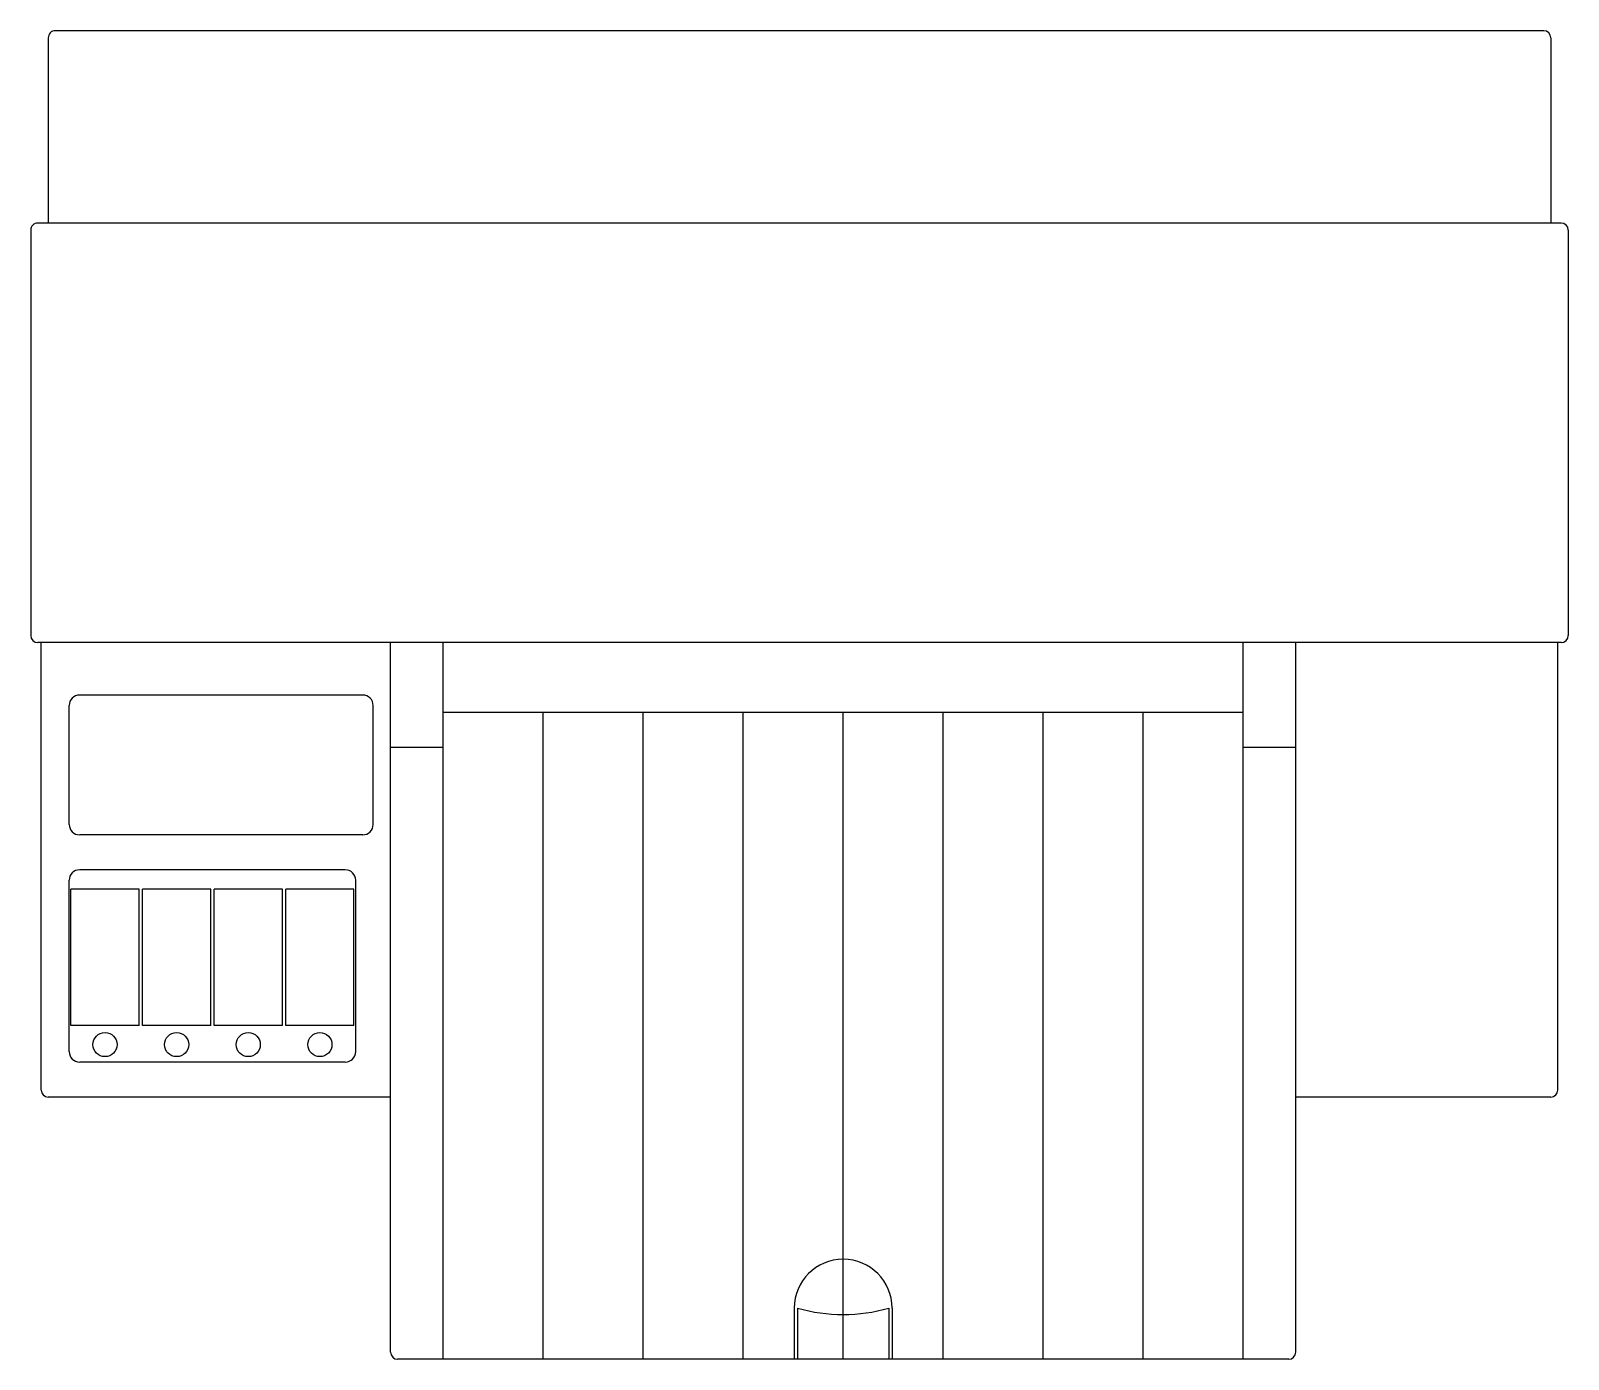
# Model space of a CAD drawing. Header units: millimetres. Extents: x 1331.145 to 1331.585, y 2711.486 to 2711.866.
import ezdxf

# ---------------------------------------------------------------- set-up
doc = ezdxf.new("R2010")
doc.units = ezdxf.units.MM
doc.header["$LTSCALE"] = 10
doc.layers.add('Equipam_informática', color=1, linetype='Continuous')

msp = doc.modelspace()

# ---------------------------------------------------------------- linework, layer by layer
at = {"layer": 'Equipam_informática'}
for p, q in [((1331.577912895176, 2711.865978659661), (1331.151912895176, 2711.865978659661)), ((1331.149912895176, 2711.863978659661), (1331.149912895176, 2711.810978659661)), ((1331.579912895176, 2711.863978659661), (1331.579912895176, 2711.810978659661)), ((1331.144912895176, 2711.808978659661), (1331.144912895176, 2711.692978659661)), ((1331.149912895176, 2711.810978659661), (1331.146912895176, 2711.810978659661)), ((1331.579912895176, 2711.810978659661), (1331.149912895176, 2711.810978659661)), ((1331.582912895176, 2711.810978659661), (1331.579912895176, 2711.810978659661)), ((1331.584912895176, 2711.808978659661), (1331.584912895176, 2711.692978659661)), ((1331.147912895176, 2711.690978659661), (1331.146912895176, 2711.690978659661)), ((1331.147912895176, 2711.562978659661), (1331.147912895176, 2711.690978659661)), ((1331.581912895176, 2711.690978659661), (1331.147912895176, 2711.690978659661)), ((1331.247912895176, 2711.560978659661), (1331.247912895176, 2711.690978659661)), ((1331.262912895176, 2711.485978659661), (1331.262912895176, 2711.690978659661)), ((1331.491912895176, 2711.485978659661), (1331.491912895176, 2711.690978659661)), ((1331.506912895176, 2711.560978659661), (1331.506912895176, 2711.690978659661)), ((1331.582912895176, 2711.690978659661), (1331.581912895176, 2711.690978659661)), ((1331.581912895176, 2711.562978659661), (1331.581912895176, 2711.690978659661)), ((1331.155912895176, 2711.638978659661), (1331.155912895176, 2711.672978659661)), ((1331.239912895176, 2711.67597865966), (1331.158912895176, 2711.67597865966)), ((1331.242912895176, 2711.638978659661), (1331.242912895176, 2711.672978659661)), ((1331.491912895176, 2711.670978659661), (1331.262912895176, 2711.670978659661)), ((1331.291537895176, 2711.485978659661), (1331.291537895176, 2711.670978659661)), ((1331.320162895176, 2711.485978659661), (1331.320162895176, 2711.670978659661)), ((1331.348787895176, 2711.485978659661), (1331.348787895176, 2711.670978659661)), ((1331.377412895176, 2711.485978659661), (1331.377412895176, 2711.670978659661)), ((1331.406037895176, 2711.485978659661), (1331.406037895176, 2711.670978659661)), ((1331.434662895176, 2711.485978659661), (1331.434662895176, 2711.670978659661)), ((1331.463287895176, 2711.485978659661), (1331.463287895176, 2711.670978659661)), ((1331.262912895176, 2711.660978659661), (1331.247912895176, 2711.660978659661)), ((1331.506912895176, 2711.660978659661), (1331.491912895176, 2711.660978659661)), ((1331.239912895176, 2711.635978659661), (1331.158912895176, 2711.635978659661)), ((1331.234912895176, 2711.625978659661), (1331.158912895176, 2711.625978659661)), ((1331.155912895176, 2711.573978659661), (1331.155912895176, 2711.62297865966)), ((1331.156412895176, 2711.581478659661), (1331.156412895176, 2711.620478659661)), ((1331.175912895176, 2711.620478659661), (1331.156412895176, 2711.620478659661)), ((1331.175912895176, 2711.581478659661), (1331.175912895176, 2711.620478659661)), ((1331.176912895176, 2711.581478659661), (1331.176912895176, 2711.620478659661)), ((1331.196412895176, 2711.620478659661), (1331.176912895176, 2711.620478659661)), ((1331.196412895176, 2711.581478659661), (1331.196412895176, 2711.620478659661)), ((1331.216912895176, 2711.620478659661), (1331.197412895176, 2711.620478659661)), ((1331.197412895176, 2711.581478659661), (1331.197412895176, 2711.620478659661)), ((1331.216912895176, 2711.581478659661), (1331.216912895176, 2711.620478659661)), ((1331.237412895176, 2711.620478659661), (1331.217912895176, 2711.620478659661)), ((1331.217912895176, 2711.581478659661), (1331.217912895176, 2711.620478659661)), ((1331.237412895176, 2711.581478659661), (1331.237412895176, 2711.620478659661)), ((1331.237912895177, 2711.573978659661), (1331.237912895177, 2711.62297865966)), ((1331.175912895176, 2711.581478659661), (1331.156412895176, 2711.581478659661)), ((1331.196412895176, 2711.581478659661), (1331.176912895176, 2711.581478659661)), ((1331.216912895176, 2711.581478659661), (1331.197412895176, 2711.581478659661)), ((1331.237412895176, 2711.581478659661), (1331.217912895176, 2711.581478659661)), ((1331.234912895176, 2711.570978659661), (1331.158912895176, 2711.570978659661)), ((1331.247912895176, 2711.560978659661), (1331.149912895176, 2711.560978659661)), ((1331.247912895176, 2711.487978659661), (1331.247912895176, 2711.560978659661)), ((1331.579912895176, 2711.560978659661), (1331.506912895176, 2711.560978659661)), ((1331.506912895176, 2711.487978659661), (1331.506912895176, 2711.560978659661)), ((1331.363412895176, 2711.500603659661), (1331.363412895176, 2711.485978659661)), ((1331.364331962017, 2711.500603659661), (1331.364331962017, 2711.485978659661)), ((1331.390493828334, 2711.500603659661), (1331.390493828334, 2711.485978659661)), ((1331.391412895176, 2711.500603659661), (1331.391412895176, 2711.485978659661)), ((1331.262912895176, 2711.485978659661), (1331.249912895176, 2711.485978659661)), ((1331.491912895176, 2711.485978659661), (1331.262912895176, 2711.485978659661)), ((1331.504912895176, 2711.485978659661), (1331.491912895176, 2711.485978659661))]:
    msp.add_line(p, q, dxfattribs=at)
for centre in [(1331.166162895176, 2711.57597865966), (1331.186662895176, 2711.57597865966), (1331.207162895176, 2711.57597865966), (1331.227662895177, 2711.57597865966)]:
    msp.add_circle(centre, 0.003446960135523369, dxfattribs=at)
for centre, radius, start, end in [((1331.151912895177, 2711.86397865966), 0.002, 89.99999999999999, 180), ((1331.577912895176, 2711.86397865966), 0.002, 0, 89.99999999999999), ((1331.146912895176, 2711.80897865966), 0.002, 89.99999999999999, 180), ((1331.582912895176, 2711.80897865966), 0.002, 0, 89.99999999999999), ((1331.146912895176, 2711.69297865966), 0.002, 180, 270), ((1331.582912895176, 2711.69297865966), 0.002, 270, 0), ((1331.158912895177, 2711.67297865966), 0.003, 89.99999999999999, 180), ((1331.239912895176, 2711.67297865966), 0.003, 0, 89.99999999999999), ((1331.158912895177, 2711.63897865966), 0.003, 180, 270), ((1331.239912895176, 2711.63897865966), 0.003, 270, 0), ((1331.158912895177, 2711.62297865966), 0.003, 89.99999999999999, 180), ((1331.234912895176, 2711.62297865966), 0.003, 0, 89.99999999999999), ((1331.158912895177, 2711.57397865966), 0.003, 180, 270), ((1331.234912895176, 2711.57397865966), 0.003, 270, 0), ((1331.149912895176, 2711.56297865966), 0.002, 180, 270), ((1331.579912895176, 2711.56297865966), 0.002, 270, 0), ((1331.579912895176, 2711.56297865966), 0.002, 270, 0), ((1331.377412895176, 2711.50060365966), 0.01399999999996027, 0, 180), ((1331.377412895176, 2711.546229306591), 0.04746378061393022, 254.0023330366307, 285.9976669633693), ((1331.249912895177, 2711.48797865966), 0.002, 180, 270), ((1331.504912895177, 2711.48797865966), 0.002, 270, 0)]:
    msp.add_arc(centre, radius, start, end, dxfattribs=at)

doc.saveas('drawing.dxf')
